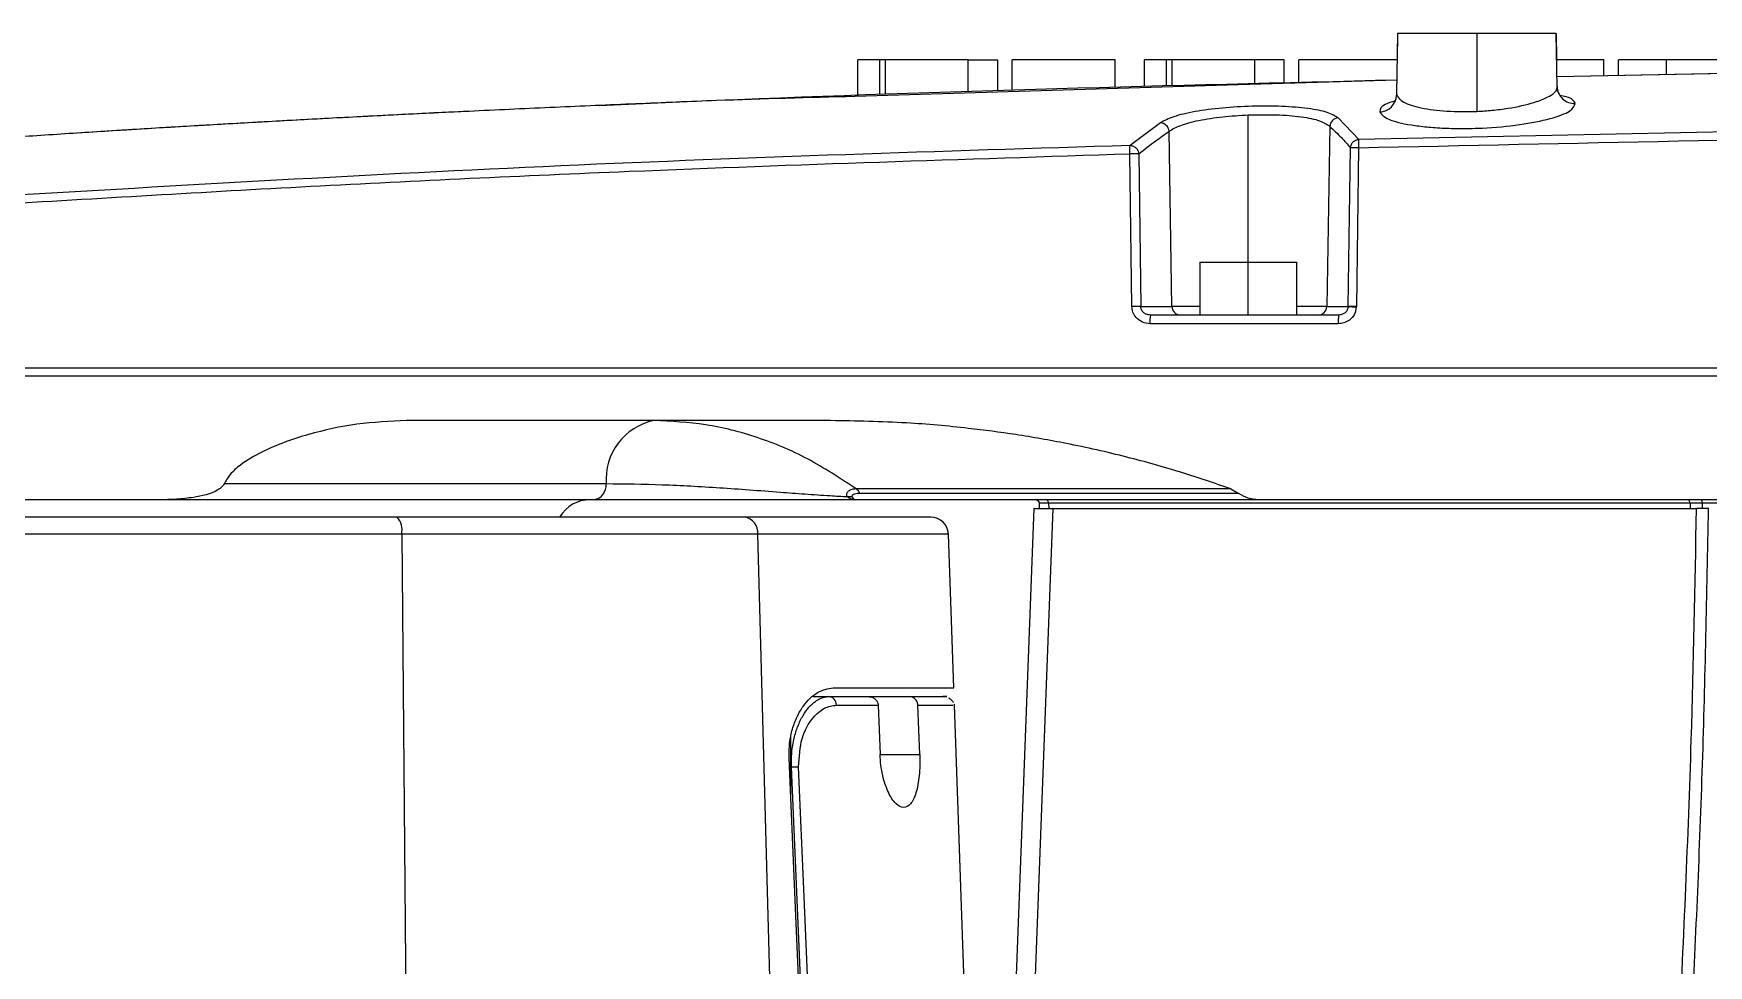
# Model space of a CAD drawing. Header units: millimetres. Extents: x -13464 to 9471, y -517 to 17126.
# Drawn here: x 6341.3 to 6436.5, y 12521 to 12574 of the extents above; entities that cross this region are included whole.
import ezdxf

# ---------------------------------------------------------------- set-up
doc = ezdxf.new("R2010")
doc.units = ezdxf.units.MM

msp = doc.modelspace()

# ---------------------------------------------------------------- linework, layer by layer
at = {"color": 7, "linetype": 'Continuous', "lineweight": 25}
for p, q in [((6418.845, 12574.003), (6418.785, 12570.567)), ((6418.845, 12574.003), (6418.819, 12572.503)), ((6423.354, 12574.003), (6418.845, 12574.003)), ((6423.354, 12574.003), (6423.354, 12569.575)), ((6427.863, 12574.003), (6423.354, 12574.003)), ((6427.916, 12570.952), (6427.863, 12574.003)), ((6427.863, 12574.003), (6427.889, 12572.503)), ((6389.401, 12572.503), (6388.147, 12572.503)), ((6388.147, 12570.505), (6388.147, 12572.503)), ((6389.401, 12570.548), (6389.401, 12572.503)), ((6389.715, 12572.503), (6389.401, 12572.503)), ((6394.417, 12572.503), (6389.715, 12572.503)), ((6389.715, 12570.559), (6389.715, 12572.503)), ((6394.417, 12570.714), (6394.417, 12572.503)), ((6394.417, 12572.503), (6396.089, 12572.503)), ((6396.089, 12572.503), (6396.089, 12570.767)), ((6396.925, 12570.793), (6396.925, 12572.503)), ((6402.777, 12572.503), (6396.925, 12572.503)), ((6402.777, 12570.967), (6402.777, 12572.503)), ((6405.703, 12572.503), (6404.449, 12572.503)), ((6404.449, 12571.014), (6404.449, 12572.503)), ((6405.703, 12571.048), (6405.703, 12572.503)), ((6406.017, 12572.503), (6405.703, 12572.503)), ((6410.719, 12572.503), (6406.017, 12572.503)), ((6406.017, 12571.057), (6406.017, 12572.503)), ((6410.719, 12571.181), (6410.719, 12572.503)), ((6412.391, 12572.503), (6410.719, 12572.503)), ((6412.391, 12571.223), (6412.391, 12572.503)), ((6413.227, 12571.244), (6413.227, 12572.503)), ((6418.819, 12572.503), (6413.227, 12572.503)), ((6430.574, 12572.503), (6427.889, 12572.503)), ((6430.574, 12571.635), (6430.574, 12572.503)), ((6431.41, 12571.652), (6431.41, 12572.503)), ((6434.127, 12572.503), (6431.41, 12572.503)), ((6434.127, 12571.707), (6434.127, 12572.503)), ((6437.638, 12572.503), (6434.127, 12572.503)), ((6410.422, 12571.122), (6418.799, 12571.374)), ((6418.799, 12571.374), (6418.799, 12571.374)), ((6427.905, 12571.559), (6440.023, 12571.798)), ((6387.975, 12570.445), (6410.422, 12571.122)), ((6418.785, 12570.567), (6418.79, 12570.509)), ((6427.916, 12570.952), (6427.912, 12570.995)), ((6410.354, 12561.003), (6410.354, 12569.376)), ((6481.546, 12569.304), (6416.632, 12567.985)), ((6405.352, 12568.928), (6403.629, 12567.641)), ((6406.013, 12558.494), (6405.848, 12568.448)), ((6414.988, 12568.728), (6414.813, 12558.494)), ((6416.632, 12567.985), (6415.458, 12569.208)), ((6416.033, 12558.494), (6416.161, 12567.511)), ((6416.625, 12567.511), (6416.497, 12558.494)), ((6403.732, 12558.494), (6403.624, 12567.165)), ((6404.125, 12567.165), (6404.233, 12558.494)), ((6407.604, 12561.003), (6407.604, 12558.003)), ((6407.604, 12561.003), (6410.354, 12561.003)), ((6410.354, 12558.003), (6410.354, 12561.003)), ((6410.354, 12561.003), (6413.104, 12561.003)), ((6413.104, 12558.003), (6413.104, 12561.003)), ((6404.233, 12558.494), (6406.013, 12558.494)), ((6415.491, 12558.003), (6404.786, 12558.003)), ((6407.604, 12558.494), (6406.013, 12558.494)), ((6414.813, 12558.494), (6413.104, 12558.494)), ((6414.813, 12558.494), (6416.033, 12558.494)), ((6416.497, 12558.494), (6416.495, 12558.444)), ((6415.467, 12557.512), (6404.761, 12557.512)), ((6335.898, 12555.003), (6498.189, 12555.003)), ((6335.891, 12554.548), (6498.182, 12554.548)), ((6386.601, 12552.003), (6362.476, 12552.003)), ((6373.838, 12548.403), (6352.103, 12548.403)), ((6348.422, 12547.503), (6335.891, 12547.503)), ((6410.937, 12547.503), (6388.009, 12547.503)), ((6409.363, 12548.121), (6388.05, 12548.121)), ((6409.815, 12547.869), (6388.276, 12547.869)), ((6409.363, 12548.121), (6409.815, 12547.869)), ((6498.305, 12547.503), (6410.937, 12547.503)), ((6398.153, 12547.003), (6396.472, 12502.404)), ((6398.455, 12547.315), (6398.467, 12546.995)), ((6435.475, 12547.31), (6398.992, 12547.31)), ((6398.992, 12547.31), (6399.004, 12547.003)), ((6399.227, 12547.003), (6435.842, 12547.003)), ((6435.475, 12547.31), (6435.48, 12547.003)), ((6497.834, 12547.31), (6436.157, 12547.31)), ((6436.157, 12547.31), (6436.162, 12547.003)), ((6362.204, 12545.552), (6338.345, 12545.552)), ((6362.204, 12545.552), (6362.499, 12512.318)), ((6382.467, 12545.552), (6362.204, 12545.552)), ((6383.279, 12515.517), (6382.467, 12545.552)), ((6393.296, 12545.552), (6382.467, 12545.552)), ((6393.601, 12536.817), (6393.296, 12545.552)), ((6385.615, 12536.317), (6386.497, 12536.317)), ((6386.741, 12536.817), (6393.601, 12536.817)), ((6388.75, 12536.317), (6391.039, 12536.317)), ((6389.299, 12535.834), (6389.407, 12533.017)), ((6391.664, 12533.017), (6391.562, 12535.834)), ((6393.635, 12535.834), (6393.618, 12535.888)), ((6394.345, 12515.517), (6393.635, 12535.845)), ((6384.345, 12532.317), (6384.345, 12534.066)), ((6384.259, 12532.317), (6384.345, 12532.317)), ((6384.345, 12532.317), (6384.368, 12532.317)), ((6384.345, 12530.367), (6384.345, 12532.317)), ((6385.087, 12515.517), (6384.368, 12532.317)), ((6389.407, 12533.017), (6391.664, 12533.017))]:
    msp.add_line(p, q, dxfattribs=at)
at = {"color": 7, "linetype": 'Continuous', "lineweight": 25, "flags": 128}
for points in [[(6399.227, 12547.003), (6398.283, 12521.937), (6397.545, 12502.392)], [(6384.988, 12515.517), (6384.569, 12525.205), (6384.239, 12532.817)], [(6384.368, 12532.317), (6384.428, 12532.319), (6384.486, 12532.322), (6384.543, 12532.324), (6384.597, 12532.327), (6384.648, 12532.329), (6384.695, 12532.331), (6384.738, 12532.333), (6384.775, 12532.334)], [(6385.497, 12515.517), (6385.362, 12518.665), (6385.227, 12521.802), (6385.093, 12524.939), (6384.775, 12532.334)]]:
    msp.add_lwpolyline(points, dxfattribs=at)
at = {"color": 7, "linetype": 'Continuous', "lineweight": 25}
for centre, radius, start, end in [((6417.79, 12570.547), 1, 272.0848, 357.80849), ((6428.894, 12571.012), 0.982, 181.01163, 272.90011), ((6405.327, 12568.407), 0.522, 4.5765, 87.20599), ((6415.501, 12568.695), 0.515, 94.81895, 176.32997), ((6416.393, 12556.727), 10.786, 88.76815, 91.23185), ((6403.874, 12554.268), 12.9, 88.88774, 91.11226), ((6403.983, 12545.597), 12.9, 88.88774, 91.11226), ((6407.224, 12557.633), 2.466, 171.36572, 182.81474), ((6406.501, 12558.491), 0.488, 179.58678, 268.58269), ((6414.319, 12558.497), 0.494, 270.63984, 359.65532), ((6417.929, 12557.633), 2.466, 171.36572, 182.81474), ((6415.577, 12545.722), 12.755, 85.87682, 87.95859), ((6416.265, 12547.71), 10.786, 88.76815, 91.23185), ((6377.232, 12548.667), 3.404, 101.51867, 184.45038), ((6372.989, 12548.337), 0.851, 281.51867, 4.45038), ((6372.909, 12545.503), 2, 90, 148.84003), ((6387.673, 12546.793), 0.884, 80.97709, 99.02291), ((6387.555, 12547.448), 0.835, 30.25105, 53.62097), ((6398.816, 12547.328), 0.177, 354.11287, 80.16325), ((6435.299, 12547.328), 0.177, 354.11287, 80.16325), ((6435.182, 12547.357), 0.976, 357.23952, 8.59984), ((6361.072, 12545.77), 1.153, 349.08135, 40.38635), ((6381.57, 12545.625), 0.9, 355.31262, 82.12336), ((6392.297, 12545.517), 1, 2, 90), ((6386.461, 12535.852), 0.466, 357.84478, 85.60048)]:
    msp.add_arc(centre, radius, start, end, dxfattribs=at)
for points, knots in [([(6427.905, 12571.56), (6438.129, 12571.759), (6461.425, 12572.215), (6484.717, 12572.699), (6497.787, 12572.97)], [0, 0, 0, 0, 0.438847, 1, 1, 1, 1]), ([(6373.427, 12569.918), (6375.657, 12570.017), (6390.775, 12570.688), (6405.903, 12571.058), (6418.799, 12571.374)], [0, 0, 0, 0, 0.14752, 1, 1, 1, 1]), ([(6305.843, 12565.266), (6305.92, 12565.274), (6306.08, 12565.29), (6306.859, 12565.369), (6308.019, 12565.484), (6309.572, 12565.636), (6311.496, 12565.821), (6313.768, 12566.033), (6316.35, 12566.269), (6319.218, 12566.522), (6322.333, 12566.787), (6325.647, 12567.059), (6329.123, 12567.332), (6332.721, 12567.603), (6336.387, 12567.867), (6340.083, 12568.122), (6344.062, 12568.383), (6348.287, 12568.646), (6352.564, 12568.897), (6357.098, 12569.149), (6361.72, 12569.39), (6366.331, 12569.615), (6370.924, 12569.827), (6375.521, 12570.023), (6381.203, 12570.263), (6385.356, 12570.374), (6387.975, 12570.445)], [0, 0, 0, 0, 0.035257, 0.072363, 0.109158, 0.146019, 0.183118, 0.219897, 0.256746, 0.293844, 0.330637, 0.367507, 0.404573, 0.441308, 0.478131, 0.515187, 0.551972, 0.598175, 0.64472, 0.691216, 0.73755, 0.783507, 0.829484, 0.875457, 0.921428, 1, 1, 1, 1]), ([(6418.79, 12570.509), (6418.88, 12570.368), (6419.06, 12570.086), (6420.113, 12569.764), (6421.597, 12569.555), (6422.769, 12569.568), (6423.354, 12569.575)], [0, 0, 0, 0, 0.252451, 0.502021, 0.751704, 1, 1, 1, 1]), ([(6423.354, 12569.575), (6423.648, 12569.593), (6424.253, 12569.63), (6425.41, 12569.785), (6426.687, 12570.069), (6427.582, 12570.458), (6427.864, 12570.74), (6427.914, 12570.889), (6427.915, 12570.935), (6427.916, 12570.952)], [0, 0, 0, 0, 0.12094, 0.248508, 0.497725, 0.747772, 0.91988, 0.971479, 1, 1, 1, 1]), ([(6427.953, 12570.726), (6427.945, 12570.734), (6427.929, 12570.75), (6427.878, 12570.756), (6427.852, 12570.759)], [0, 0, 0, 0, 0.502244, 1, 1, 1, 1]), ([(6428.943, 12570.032), (6428.872, 12570.171), (6428.779, 12570.352), (6428.186, 12570.455), (6428.05, 12570.478)], [0, 0, 0, 0, 0.7718611, 1, 1, 1, 1]), ([(6305.934, 12565.28), (6306.011, 12565.288), (6306.169, 12565.303), (6306.944, 12565.381), (6308.096, 12565.495), (6309.642, 12565.646), (6311.558, 12565.829), (6313.82, 12566.041), (6316.393, 12566.275), (6319.253, 12566.527), (6322.359, 12566.791), (6325.666, 12567.062), (6329.136, 12567.334), (6332.728, 12567.605), (6336.389, 12567.868), (6340.081, 12568.122), (6343.749, 12568.363), (6347.372, 12568.59), (6350.842, 12568.797), (6354.364, 12568.998), (6358.023, 12569.198), (6361.723, 12569.387), (6364.392, 12569.526), (6365.823, 12569.587), (6366.029, 12569.596)], [0, 0, 0, 0, 0.045161, 0.092628, 0.139707, 0.186874, 0.234352, 0.281428, 0.328602, 0.3761, 0.423215, 0.47044, 0.517916, 0.564976, 0.612156, 0.659637, 0.706777, 0.754101, 0.801827, 0.849531, 0.897391, 0.94489, 0.992067, 1, 1, 1, 1]), ([(6415.458, 12569.208), (6415.288, 12569.316), (6414.948, 12569.532), (6413.797, 12569.756), (6412.305, 12569.877), (6410.585, 12569.884), (6408.842, 12569.782), (6407.28, 12569.577), (6406.018, 12569.286), (6405.574, 12569.048), (6405.352, 12568.928)], [0, 0, 0, 0, 0.125504, 0.250566, 0.37551, 0.500342, 0.625159, 0.75005, 0.87502, 1, 1, 1, 1]), ([(6405.848, 12568.448), (6406.039, 12568.563), (6406.422, 12568.793), (6407.508, 12569.077), (6408.853, 12569.287), (6409.86, 12569.347), (6410.354, 12569.376)], [0, 0, 0, 0, 0.2504316, 0.5005563, 0.7549892, 1, 1, 1, 1]), ([(6410.354, 12569.376), (6410.895, 12569.386), (6411.978, 12569.407), (6413.403, 12569.287), (6414.505, 12569.062), (6414.826, 12568.839), (6414.988, 12568.728)], [0, 0, 0, 0, 0.2492677, 0.4989008, 0.7488067, 1, 1, 1, 1]), ([(6418.71, 12570.168), (6418.497, 12570.106), (6417.871, 12569.925), (6417.844, 12569.698), (6417.827, 12569.548)], [0, 0, 0, 0, 0.3401177, 1, 1, 1, 1]), ([(6417.827, 12569.548), (6417.943, 12569.403), (6418.175, 12569.113), (6419.313, 12568.838), (6420.483, 12568.69), (6421.482, 12568.619), (6422.556, 12568.596), (6424.025, 12568.632), (6425.844, 12568.806), (6427.615, 12569.154), (6428.791, 12569.594), (6428.892, 12569.886), (6428.943, 12570.032)], [0, 0, 0, 0, 0.124881, 0.249818, 0.312209, 0.375015, 0.437794, 0.50059, 0.625552, 0.750324, 0.875405, 1, 1, 1, 1]), ([(6404.125, 12567.165), (6404.445, 12567.417), (6405.018, 12567.867), (6405.594, 12568.271), (6405.848, 12568.448)], [0, 0, 0, 0, 0.559936, 1, 1, 1, 1]), ([(6414.988, 12568.728), (6415.208, 12568.521), (6415.602, 12568.153), (6415.99, 12567.707), (6416.161, 12567.511)], [0, 0, 0, 0, 0.560138, 1, 1, 1, 1]), ([(6416.625, 12567.511), (6428.742, 12567.77), (6450.38, 12568.233), (6472.018, 12568.655), (6481.539, 12568.84)], [0, 0, 0, 0, 0.56, 1, 1, 1, 1]), ([(6403.629, 12567.641), (6392.837, 12567.303), (6371.252, 12566.626), (6349.689, 12565.364), (6338.907, 12564.733)], [0, 0, 0, 0, 0.499972, 1, 1, 1, 1]), ([(6403.624, 12567.165), (6403.623, 12567.225), (6403.62, 12567.347), (6403.62, 12567.494), (6403.624, 12567.595), (6403.627, 12567.626), (6403.629, 12567.641)], [0, 0, 0, 0, 0.273318, 0.561647, 0.786682, 1, 1, 1, 1]), ([(6403.629, 12567.641), (6403.695, 12567.631), (6403.831, 12567.609), (6403.993, 12567.481), (6404.095, 12567.324), (6404.115, 12567.217), (6404.125, 12567.165)], [0, 0, 0, 0, 0.270928, 0.562257, 0.78907, 1, 1, 1, 1]), ([(6416.161, 12567.511), (6416.173, 12567.575), (6416.198, 12567.708), (6416.325, 12567.862), (6416.477, 12567.958), (6416.582, 12567.976), (6416.632, 12567.985)], [0, 0, 0, 0, 0.2715588, 0.5620952, 0.7884399, 1, 1, 1, 1]), ([(6416.632, 12567.985), (6416.63, 12567.964), (6416.625, 12567.921), (6416.622, 12567.793), (6416.622, 12567.651), (6416.624, 12567.557), (6416.625, 12567.511)], [0, 0, 0, 0, 0.273434, 0.561618, 0.786565, 1, 1, 1, 1]), ([(6338.921, 12564.279), (6344.956, 12564.639), (6357.025, 12565.359), (6378.593, 12566.367), (6394.129, 12566.863), (6403.624, 12567.165)], [0, 0, 0, 0, 0.280007, 0.560007, 1, 1, 1, 1]), ([(6404.761, 12557.512), (6404.616, 12557.529), (6404.317, 12557.564), (6403.974, 12557.827), (6403.77, 12558.158), (6403.745, 12558.385), (6403.732, 12558.494)], [0, 0, 0, 0, 0.2756481, 0.5670063, 0.7916268, 1, 1, 1, 1]), ([(6404.786, 12558.003), (6404.705, 12558.012), (6404.563, 12558.028), (6404.411, 12558.125), (6404.323, 12558.22), (6404.272, 12558.307), (6404.24, 12558.4), (6404.235, 12558.463), (6404.233, 12558.494)], [0, 0, 0, 0, 0.297984, 0.519077, 0.6467867, 0.7688417, 0.8862151, 1, 1, 1, 1]), ([(6416.495, 12558.444), (6416.469, 12558.309), (6416.415, 12558.028), (6416.136, 12557.72), (6415.802, 12557.542), (6415.576, 12557.522), (6415.467, 12557.512)], [0, 0, 0, 0, 0.2677, 0.555961, 0.784252, 1, 1, 1, 1]), ([(6416.032, 12558.469), (6416.028, 12558.439), (6416.021, 12558.378), (6415.986, 12558.29), (6415.934, 12558.207), (6415.848, 12558.118), (6415.702, 12558.026), (6415.568, 12558.011), (6415.491, 12558.003)], [0, 0, 0, 0, 0.113318, 0.230654, 0.352998, 0.481226, 0.702459, 1, 1, 1, 1]), ([(6416.033, 12558.494), (6416.033, 12558.49), (6416.033, 12558.481), (6416.032, 12558.473), (6416.032, 12558.469)], [0, 0, 0, 0, 0.5600385, 1, 1, 1, 1]), ([(6362.476, 12552.003), (6361.534, 12551.961), (6359.654, 12551.876), (6356.884, 12551.263), (6354.645, 12550.474), (6353.188, 12549.621), (6352.452, 12549), (6352.21, 12548.586), (6352.103, 12548.403)], [0, 0, 0, 0, 0.249445, 0.49792, 0.748776, 0.873962, 0.944191, 1, 1, 1, 1]), ([(6388.05, 12548.121), (6387.141, 12548.722), (6385.331, 12549.918), (6382.448, 12551.104), (6379.516, 12551.865), (6377.537, 12551.957), (6376.552, 12552.003)], [0, 0, 0, 0, 0.253757, 0.505008, 0.753756, 1, 1, 1, 1]), ([(6409.363, 12548.121), (6408.433, 12548.441), (6406.483, 12549.113), (6403.36, 12549.977), (6400.208, 12550.688), (6397.195, 12551.215), (6394.166, 12551.614), (6390.658, 12551.932), (6388.042, 12551.978), (6386.601, 12552.003)], [0, 0, 0, 0, 0.127176, 0.266738, 0.418703, 0.544899, 0.661977, 0.813679, 1, 1, 1, 1]), ([(6352.103, 12548.403), (6352.065, 12548.343), (6351.976, 12548.204), (6351.421, 12547.842), (6350.52, 12547.643), (6349.602, 12547.543), (6348.954, 12547.509), (6348.63, 12547.505), (6348.422, 12547.503)], [0, 0, 0, 0, 0.054387, 0.125907, 0.500084, 0.749878, 0.839753, 1, 1, 1, 1]), ([(6387.534, 12547.667), (6387.215, 12547.684), (6386.397, 12547.727), (6385.11, 12547.818), (6382.94, 12547.98), (6380.227, 12548.185), (6377.013, 12548.367), (6374.9, 12548.391), (6373.838, 12548.403)], [0, 0, 0, 0, 0.056753, 0.14563, 0.236293, 0.485387, 0.741183, 1, 1, 1, 1]), ([(6373.159, 12547.503), (6371.165, 12547.503), (6367.158, 12547.503), (6360.721, 12547.503), (6354.443, 12547.503), (6350.423, 12547.503), (6348.422, 12547.503)], [0, 0, 0, 0, 0.278932, 0.560224, 0.781034, 1, 1, 1, 1]), ([(6388.009, 12547.503), (6387.39, 12547.503), (6386.159, 12547.503), (6384.343, 12547.503), (6381.902, 12547.503), (6379.499, 12547.503), (6377.105, 12547.503), (6375.151, 12547.503), (6373.857, 12547.503), (6373.159, 12547.503)], [0, 0, 0, 0, 0.104094, 0.206979, 0.311574, 0.557911, 0.703045, 0.840022, 1, 1, 1, 1]), ([(6388.05, 12548.121), (6387.963, 12548.114), (6387.792, 12548.101), (6387.595, 12548.002), (6387.501, 12547.874), (6387.49, 12547.755), (6387.519, 12547.696), (6387.534, 12547.667)], [0, 0, 0, 0, 0.269124, 0.530365, 0.776608, 0.891153, 1, 1, 1, 1]), ([(6388.009, 12547.503), (6387.929, 12547.511), (6387.768, 12547.526), (6387.612, 12547.62), (6387.534, 12547.667)], [0, 0, 0, 0, 0.493635, 1, 1, 1, 1]), ([(6388.276, 12547.869), (6388.165, 12547.862), (6387.999, 12547.851), (6387.856, 12547.78), (6387.801, 12547.724), (6387.808, 12547.684), (6387.811, 12547.667)], [0, 0, 0, 0, 0.499745, 0.749669, 0.889752, 1, 1, 1, 1]), ([(6387.811, 12547.667), (6387.814, 12547.661), (6387.839, 12547.61), (6387.899, 12547.527), (6387.971, 12547.511), (6388.009, 12547.503)], [0, 0, 0, 0, 0.050981, 0.49867, 1, 1, 1, 1]), ([(6388.009, 12547.503), (6388.005, 12547.503), (6387.998, 12547.503), (6387.996, 12547.503), (6387.994, 12547.504)], [0, 0, 0, 0, 0.488906, 1, 1, 1, 1]), ([(6398.305, 12547.502), (6398.309, 12547.501), (6398.313, 12547.499), (6398.355, 12547.477), (6398.385, 12547.457), (6398.407, 12547.436), (6398.416, 12547.425), (6398.424, 12547.414), (6398.433, 12547.399), (6398.445, 12547.374), (6398.453, 12547.344), (6398.455, 12547.322), (6398.456, 12547.311)], [0, 0, 0, 0, 0.4414, 0.616483, 0.725535, 0.761773, 0.777281, 0.791859, 0.820408, 0.850954, 0.92134, 1, 1, 1, 1]), ([(6410.937, 12547.503), (6410.734, 12547.517), (6410.33, 12547.544), (6409.987, 12547.76), (6409.815, 12547.869)], [0, 0, 0, 0, 0.499598, 1, 1, 1, 1]), ([(6361.95, 12546.517), (6359.786, 12546.517), (6355.453, 12546.517), (6347.574, 12546.517), (6341.844, 12546.517), (6338.345, 12546.517)], [0, 0, 0, 0, 0.279795, 0.560159, 1, 1, 1, 1]), ([(6381.693, 12546.517), (6380.205, 12546.517), (6377.209, 12546.517), (6372.081, 12546.517), (6366.96, 12546.517), (6363.613, 12546.517), (6361.95, 12546.517)], [0, 0, 0, 0, 0.278473, 0.560369, 0.781527, 1, 1, 1, 1]), ([(6392.297, 12546.517), (6392.224, 12546.517), (6392.077, 12546.517), (6390.893, 12546.517), (6388.878, 12546.517), (6385.921, 12546.517), (6383.096, 12546.517), (6381.693, 12546.517)], [0, 0, 0, 0, 0.184819, 0.372206, 0.56065, 0.781922, 1, 1, 1, 1]), ([(6398.166, 12547.003), (6398.163, 12547.003), (6398.134, 12547.003), (6398.291, 12547.003), (6398.632, 12547.003), (6399.029, 12547.003), (6399.227, 12547.003)], [0, 0, 0, 0, 0.042982, 0.361931, 0.681516, 1, 1, 1, 1]), ([(6398.992, 12547.31), (6398.891, 12547.31), (6398.688, 12547.311), (6398.518, 12547.311), (6398.442, 12547.311), (6398.459, 12547.311), (6398.461, 12547.311)], [0, 0, 0, 0, 0.323161, 0.647228, 0.970621, 1, 1, 1, 1]), ([(6434.858, 12517.09), (6435.115, 12522.674), (6435.575, 12532.644), (6435.761, 12542.616), (6435.842, 12547.003)], [0, 0, 0, 0, 0.5601417, 1, 1, 1, 1]), ([(6436.157, 12547.31), (6436.028, 12547.31), (6435.77, 12547.311), (6435.573, 12547.31), (6435.475, 12547.31)], [0, 0, 0, 0, 0.500001, 1, 1, 1, 1]), ([(6435.588, 12518.003), (6435.808, 12522.826), (6436.248, 12532.491), (6436.432, 12542.159), (6436.524, 12547.003)], [0, 0, 0, 0, 0.499035, 1, 1, 1, 1]), ([(6436.524, 12547.003), (6436.396, 12547.003), (6436.137, 12547.003), (6435.941, 12547.003), (6435.842, 12547.003)], [0, 0, 0, 0, 0.497942, 1, 1, 1, 1]), ([(6384.239, 12532.817), (6384.239, 12533.103), (6384.241, 12533.676), (6384.412, 12534.483), (6384.681, 12535.192), (6385.142, 12535.971), (6385.849, 12536.662), (6386.444, 12536.765), (6386.741, 12536.817)], [0, 0, 0, 0, 0.1248475, 0.2501488, 0.3755313, 0.5007215, 0.7505009, 1, 1, 1, 1]), ([(6384.368, 12532.317), (6384.369, 12532.596), (6384.369, 12533.162), (6384.506, 12533.95), (6384.728, 12534.664), (6385.114, 12535.455), (6385.567, 12535.959), (6386.074, 12536.262), (6386.33, 12536.295), (6386.497, 12536.317)], [0, 0, 0, 0, 0.124492, 0.252746, 0.372296, 0.503664, 0.751797, 0.83876, 1, 1, 1, 1]), ([(6386.497, 12536.317), (6386.947, 12536.317), (6387.75, 12536.317), (6388.444, 12536.317), (6388.75, 12536.317)], [0, 0, 0, 0, 0.5599619, 1, 1, 1, 1]), ([(6388.75, 12536.317), (6388.817, 12536.311), (6388.951, 12536.298), (6389.1, 12536.211), (6389.195, 12536.116), (6389.25, 12536.031), (6389.289, 12535.936), (6389.296, 12535.868), (6389.299, 12535.834)], [0, 0, 0, 0, 0.2492474, 0.4988884, 0.6200828, 0.749257, 0.8739223, 1, 1, 1, 1]), ([(6391.562, 12535.834), (6391.558, 12535.866), (6391.552, 12535.931), (6391.507, 12536.054), (6391.408, 12536.189), (6391.235, 12536.296), (6391.105, 12536.31), (6391.039, 12536.317)], [0, 0, 0, 0, 0.1225896, 0.2469604, 0.5005193, 0.7496492, 1, 1, 1, 1]), ([(6391.039, 12536.317), (6391.677, 12536.317), (6392.951, 12536.317), (6393.36, 12536.317), (6393.028, 12536.317), (6392.985, 12536.317)], [0, 0, 0, 0, 0.465244, 0.930288, 1, 1, 1, 1]), ([(6393.589, 12535.977), (6393.56, 12536.018), (6393.523, 12536.071), (6393.434, 12536.149), (6393.39, 12536.184), (6393.369, 12536.199), (6393.358, 12536.207), (6393.352, 12536.212), (6393.347, 12536.216), (6393.344, 12536.218), (6393.34, 12536.221), (6393.336, 12536.224), (6393.33, 12536.228), (6393.325, 12536.232), (6393.324, 12536.233), (6393.323, 12536.233)], [0, 0, 0, 0, 0.6703487, 0.87744, 0.9397559, 0.9600275, 0.9676208, 0.9737985, 0.9765161, 0.9791035, 0.9816774, 0.9843597, 0.9904567, 0.9980753, 1, 1, 1, 1]), ([(6384.775, 12532.334), (6384.81, 12532.891), (6384.881, 12534.012), (6385.538, 12535.116), (6386.241, 12535.727), (6386.698, 12535.799), (6386.927, 12535.834)], [0, 0, 0, 0, 0.275492, 0.554863, 0.7771, 1, 1, 1, 1]), ([(6386.927, 12535.834), (6387.403, 12535.834), (6388.252, 12535.834), (6388.979, 12535.834), (6389.299, 12535.834)], [0, 0, 0, 0, 0.560147, 1, 1, 1, 1]), ([(6391.562, 12535.834), (6392.235, 12535.834), (6393.482, 12535.834), (6393.528, 12535.834), (6393.55, 12535.834)], [0, 0, 0, 0, 0.540093, 1, 1, 1, 1]), ([(6391.664, 12533.017), (6391.668, 12532.813), (6391.676, 12532.406), (6391.639, 12531.823), (6391.567, 12531.289), (6391.423, 12530.681), (6391.159, 12530.145), (6390.751, 12529.945), (6390.301, 12530.18), (6389.87, 12530.818), (6389.589, 12531.642), (6389.446, 12532.408), (6389.42, 12532.815), (6389.407, 12533.017)], [0, 0, 0, 0, 0.062679, 0.125463, 0.187865, 0.250782, 0.375523, 0.500394, 0.625267, 0.750012, 0.874594, 0.93768, 1, 1, 1, 1])]:
    msp.add_open_spline(points, degree=3, knots=knots, dxfattribs=at)

doc.saveas('drawing.dxf')
